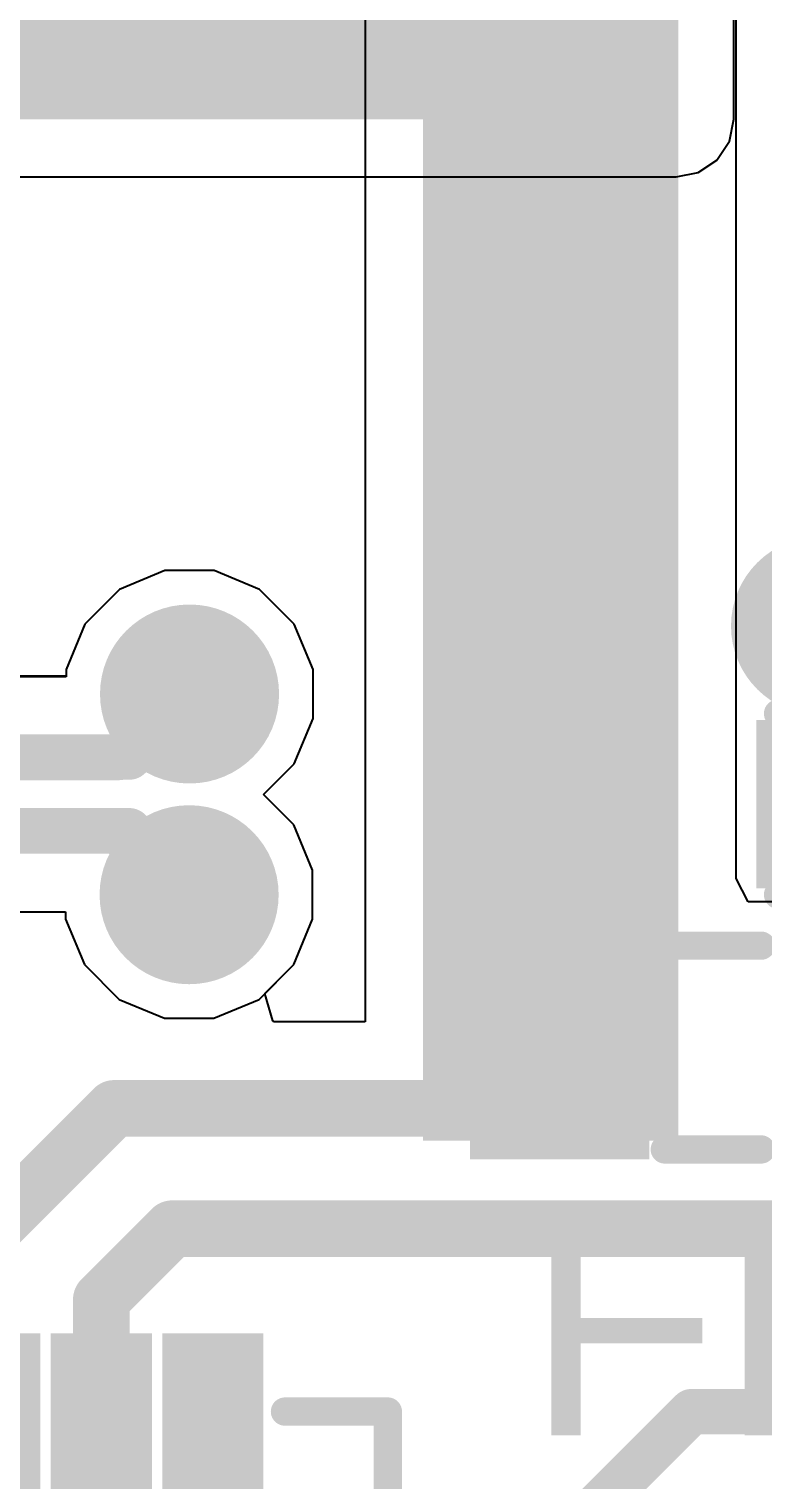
# Model space of a CAD drawing. Header units: millimetres. Extents: x 0 to 5423, y 0 to 5425.
# Drawn here: x 45.31 to 48.6, y 128.69 to 135.2 of the extents above; entities that cross this region are included whole.
import ezdxf

# ---------------------------------------------------------------- set-up
doc = ezdxf.new("R2010")
doc.units = ezdxf.units.MM
for name, color, linetype in [('BottomLayer', 5, 'Continuous'), ('BottomSolder', 6, 'Continuous'), ('TopLayer', 1, 'Continuous'), ('TopOverlay', 2, 'Continuous'), ('TopPaste', 8, 'Continuous'), ('TopSolder', 216, 'Continuous'), ('ViaHoleLayer', 16, 'Continuous')]:
    doc.layers.add(name, color=color, linetype=linetype)
doc.styles.add('Arial', font='', dxfattribs={"height": 0.2})
doc.styles.get('Arial').set_extended_font_data('Arial')

# ---------------------------------------------------------------- blocks, each defined once
blk = doc.blocks.new('____0402_21')
at = {"layer": 'TopLayer'}
for points in [[(-0.6985, -0.3175), (-0.6985, 0.3175), (-0.2413, 0.3175), (-0.2413, -0.3175)], [(0.2413, -0.3175), (0.2413, 0.3175), (0.6985, 0.3175), (0.6985, -0.3175)]]:
    blk.add_hatch(color=1, dxfattribs=at).paths.add_polyline_path(points)
at = {"layer": 'TopPaste'}
for points in [[(-0.6985, -0.3175), (-0.6985, 0.3175), (-0.2413, 0.3175), (-0.2413, -0.3175)], [(0.2413, -0.3175), (0.2413, 0.3175), (0.6985, 0.3175), (0.6985, -0.3175)]]:
    blk.add_hatch(color=8, dxfattribs=at).paths.add_polyline_path(points)
at = {"layer": 'TopSolder'}
for points in [[(-0.7585, -0.3775), (-0.7585, 0.3775), (-0.1813, 0.3775), (-0.1813, -0.3775)], [(0.1813, -0.3775), (0.1813, 0.3775), (0.7585, 0.3775), (0.7585, -0.3775)]]:
    blk.add_hatch(color=216, dxfattribs=at).paths.add_polyline_path(points)
at = {"layer": 'TopOverlay', "const_width": 0.127}
for points in [[(-0.7874, 0.4064), (-0.7874, -0.4064)], [(-0.2794, 0.4064), (-0.7874, 0.4064)], [(0.7874, 0.4064), (0.2794, 0.4064)], [(0.7874, 0.4064), (0.7874, -0.4064)], [(-0.2794, -0.4064), (-0.7874, -0.4064)], [(0.7874, -0.4064), (0.2794, -0.4064)]]:
    blk.add_lwpolyline(points, dxfattribs=at)
at = {"layer": 'TopOverlay', "const_width": 0.0635}
for points in [[(-0.8191, 0.4064, 1), (-0.7556, 0.4064, 1)], [(-0.8191, 0.4064, 1), (-0.7556, 0.4064, 1)], [(-0.3111, 0.4064, 1), (-0.2477, 0.4064, 1)], [(0.2477, 0.4064, 1), (0.3111, 0.4064, 1)], [(0.7556, 0.4064, 1), (0.8191, 0.4064, 1)], [(0.7556, 0.4064, 1), (0.8191, 0.4064, 1)], [(-0.8191, -0.4064, 1), (-0.7556, -0.4064, 1)], [(-0.8191, -0.4064, 1), (-0.7556, -0.4064, 1)], [(-0.3111, -0.4064, 1), (-0.2477, -0.4064, 1)], [(0.2477, -0.4064, 1), (0.3111, -0.4064, 1)], [(0.7556, -0.4064, 1), (0.8191, -0.4064, 1)], [(0.7556, -0.4064, 1), (0.8191, -0.4064, 1)]]:
    blk.add_lwpolyline(points, format="xyb", close=True, dxfattribs=at)
blk = doc.blocks.new('QFN_64_EP_9_9__132')
at = {"layer": 'TopLayer'}
for points in [[(3.125, 4.05), (3.125, 4.75), (3.375, 4.75), (3.375, 4.05)], [(3.625, 4.05), (3.625, 4.75), (3.875, 4.75), (3.875, 4.05)]]:
    blk.add_hatch(color=1, dxfattribs=at).paths.add_polyline_path(points)
at = {"layer": 'TopPaste'}
for points in [[(3.125, 4.05), (3.125, 4.75), (3.375, 4.75), (3.375, 4.05)], [(3.625, 4.05), (3.625, 4.75), (3.875, 4.75), (3.875, 4.05)]]:
    blk.add_hatch(color=8, dxfattribs=at).paths.add_polyline_path(points)
at = {"layer": 'TopSolder'}
for points in [[(2.5234, 3.9484), (2.5234, 4.8516), (2.9766, 4.8516), (2.9766, 3.9484)], [(3.0234, 3.9484), (3.0234, 4.8516), (3.4766, 4.8516), (3.4766, 3.9484)], [(3.5234, 3.9484), (3.5234, 4.8516), (3.9766, 4.8516), (3.9766, 3.9484)]]:
    blk.add_hatch(color=216, dxfattribs=at).paths.add_polyline_path(points)
at = {"layer": 'TopOverlay', "const_width": 0.127}
for points in [[(4.0736, 4.5), (4.535, 4.5)], [(4.535, 4.0386), (4.535, 4.5)]]:
    blk.add_lwpolyline(points, dxfattribs=at)
at = {"layer": 'TopOverlay', "const_width": 0.0635}
for points in [[(4.0419, 4.5, 1), (4.1054, 4.5, 1)], [(4.5033, 4.5, 1), (4.5668, 4.5, 1)], [(4.5033, 4.5, 1), (4.5668, 4.5, 1)]]:
    blk.add_lwpolyline(points, format="xyb", close=True, dxfattribs=at)
blk = doc.blocks.new('IND_0603__1608_M_______325')
at = {"layer": 'TopLayer'}
for points in [[(-1, 0.4), (-0.4, 0.4), (-0.4, -0.4), (-1, -0.4)], [(0.4, 0.4), (1, 0.4), (1, -0.4), (0.4, -0.4)]]:
    blk.add_hatch(color=1, dxfattribs=at).paths.add_polyline_path(points)
at = {"layer": 'TopPaste'}
for points in [[(-1, 0.4), (-0.4, 0.4), (-0.4, -0.4), (-1, -0.4)], [(0.4, 0.4), (1, 0.4), (1, -0.4), (0.4, -0.4)]]:
    blk.add_hatch(color=8, dxfattribs=at).paths.add_polyline_path(points)
at = {"layer": 'TopSolder'}
for points in [[(-1.1016, 0.5016), (-0.2984, 0.5016), (-0.2984, -0.5016), (-1.1016, -0.5016)], [(0.2984, 0.5016), (1.1016, 0.5016), (1.1016, -0.5016), (0.2984, -0.5016)]]:
    blk.add_hatch(color=216, dxfattribs=at).paths.add_polyline_path(points)
at = {"layer": 'TopOverlay', "const_width": 0.127}
for points in [[(0.2286, 0.4572), (-0.2032, 0.4572)], [(0.2286, -0.4572), (-0.2032, -0.4572)]]:
    blk.add_lwpolyline(points, dxfattribs=at)
at = {"layer": 'TopOverlay', "const_width": 0.0635}
for points in [[(-0.2349, 0.4572, 1), (-0.1714, 0.4572, 1)], [(0.1968, 0.4572, 1), (0.2604, 0.4572, 1)], [(-0.2349, -0.4572, 1), (-0.1714, -0.4572, 1)], [(0.1968, -0.4572, 1), (0.2604, -0.4572, 1)]]:
    blk.add_lwpolyline(points, format="xyb", close=True, dxfattribs=at)

msp = doc.modelspace()

# ---------------------------------------------------------------- hatches: boundary and pattern name
at = {"layer": 'BottomLayer'}
msp.add_hatch(color=5, dxfattribs=at).paths.add_polyline_path([(48.2092, 135.9408), (43.942, 135.9408), (43.942, 134.7978), (48.2092, 134.7978)])
h = msp.add_hatch(color=5, dxfattribs=at)
edge = h.paths.add_edge_path()
edge.add_arc((47.6377, 135.3639), 0.3, 0, 360)
h = msp.add_hatch(color=5, dxfattribs=at)
edge = h.paths.add_edge_path()
edge.add_arc((48.8569, 132.5239), 0.3, 0, 360)
h = msp.add_hatch(color=5, dxfattribs=at)
edge = h.paths.add_edge_path()
edge.add_arc((46.0268, 132.2187), 0.3, 0, 360)
h = msp.add_hatch(color=5, dxfattribs=at)
edge = h.paths.add_edge_path()
edge.add_arc((46.0248, 131.318), 0.3, 0, 360)
at = {"layer": 'BottomSolder'}
h = msp.add_hatch(color=6, dxfattribs=at)
edge = h.paths.add_edge_path()
edge.add_arc((47.6377, 135.3639), 0.4016, 0, 360)
h = msp.add_hatch(color=6, dxfattribs=at)
edge = h.paths.add_edge_path()
edge.add_arc((48.8569, 132.5239), 0.4016, 0, 360)
h = msp.add_hatch(color=6, dxfattribs=at)
edge = h.paths.add_edge_path()
edge.add_arc((46.0268, 132.2187), 0.4016, 0, 360)
h = msp.add_hatch(color=6, dxfattribs=at)
edge = h.paths.add_edge_path()
edge.add_arc((46.0248, 131.318), 0.4016, 0, 360)
at = {"layer": 'TopLayer'}
msp.add_hatch(color=1, dxfattribs=at).paths.add_polyline_path([(47.0738, 135.8586), (47.0738, 130.2144), (48.2197, 130.2144), (48.2197, 135.8586)])
h = msp.add_hatch(color=1, dxfattribs=at)
edge = h.paths.add_edge_path()
edge.add_arc((47.6377, 135.3639), 0.3, 0, 360)
h = msp.add_hatch(color=1, dxfattribs=at)
edge = h.paths.add_edge_path()
edge.add_arc((48.8569, 132.5239), 0.3, 0, 360)
h = msp.add_hatch(color=1, dxfattribs=at)
edge = h.paths.add_edge_path()
edge.add_arc((46.0268, 132.2187), 0.3, 0, 360)
h = msp.add_hatch(color=1, dxfattribs=at)
edge = h.paths.add_edge_path()
edge.add_arc((46.0248, 131.318), 0.3, 0, 360)
at = {"layer": 'TopSolder'}
h = msp.add_hatch(color=216, dxfattribs=at)
edge = h.paths.add_edge_path()
edge.add_arc((47.6377, 135.3639), 0.4016, 0, 360)
h = msp.add_hatch(color=216, dxfattribs=at)
edge = h.paths.add_edge_path()
edge.add_arc((48.8569, 132.5239), 0.4016, 0, 360)
h = msp.add_hatch(color=216, dxfattribs=at)
edge = h.paths.add_edge_path()
edge.add_arc((46.0268, 132.2187), 0.4016, 0, 360)
h = msp.add_hatch(color=216, dxfattribs=at)
edge = h.paths.add_edge_path()
edge.add_arc((46.0248, 131.318), 0.4016, 0, 360)
at = {"layer": 'ViaHoleLayer'}
h = msp.add_hatch(color=16, dxfattribs=at)
edge = h.paths.add_edge_path()
edge.add_arc((46.0268, 132.2187), 0.15, 0, 360)
h = msp.add_hatch(color=16, dxfattribs=at)
edge = h.paths.add_edge_path()
edge.add_arc((46.0248, 131.318), 0.15, 0, 360)

# ---------------------------------------------------------------- linework, layer by layer
at = {"layer": 'BottomLayer'}
for p, q in [((48.4682, 134.7978), (48.4682, 135.9408)), ((48.4485, 134.6987), (48.4682, 134.7978)), ((48.3923, 134.6147), (48.4485, 134.6987)), ((48.3083, 134.5585), (48.3923, 134.6147)), ((45.1435, 134.5388), (48.2092, 134.5388)), ((48.2092, 134.5388), (48.3083, 134.5585)), ((45.9166, 132.7727), (45.713, 132.6883)), ((46.137, 132.7727), (45.9166, 132.7727)), ((46.3407, 132.6883), (46.137, 132.7727)), ((45.713, 132.6883), (45.5572, 132.5325)), ((46.4965, 132.5325), (46.3407, 132.6883)), ((45.5572, 132.5325), (45.4728, 132.3289)), ((46.5808, 132.3289), (46.4965, 132.5325)), ((45.4728, 132.3289), (45.4728, 132.296)), ((46.5808, 132.1085), (46.5808, 132.3289)), ((45.4728, 132.296), (41.2533, 132.296)), ((46.4965, 131.9049), (46.5808, 132.1085)), ((46.359, 131.7673), (46.4965, 131.9049)), ((46.4945, 131.6318), (46.359, 131.7673)), ((46.5788, 131.4282), (46.4945, 131.6318)), ((46.5788, 131.2078), (46.5788, 131.4282)), ((42.0318, 131.2407), (45.4708, 131.2407)), ((45.4708, 131.2407), (45.4708, 131.2078)), ((45.4708, 131.2078), (45.5552, 131.0042)), ((46.4945, 131.0042), (46.5788, 131.2078)), ((45.5552, 131.0042), (45.711, 130.8484)), ((46.3386, 130.8484), (46.4945, 131.0042)), ((45.711, 130.8484), (45.9146, 130.764)), ((46.135, 130.764), (46.3386, 130.8484)), ((45.9146, 130.764), (46.135, 130.764))]:
    msp.add_line(p, q, dxfattribs=at)
at = {"layer": 'BottomLayer', "const_width": 0.2032}
for points in [[(45.7094, 131.9334), (45.9946, 132.2187)], [(45.9946, 132.2187), (46.0268, 132.2187)], [(34.5382, 131.9334), (45.7094, 131.9334)], [(34.4014, 131.6032), (45.7074, 131.6032)], [(45.7074, 131.6032), (45.9926, 131.318)], [(45.9926, 131.318), (46.0248, 131.318)]]:
    msp.add_lwpolyline(points, dxfattribs=at)
at = {"layer": 'BottomLayer', "const_width": 0.1016}
for points in [[(45.9438, 132.2187, 1), (46.0454, 132.2187, 1)], [(45.9438, 132.2187, 1), (46.0454, 132.2187, 1)], [(45.976, 132.2187, 1), (46.0776, 132.2187, 1)], [(45.6586, 131.9334, 1), (45.7602, 131.9334, 1)], [(45.6586, 131.9334, 1), (45.7602, 131.9334, 1)], [(45.6566, 131.6032, 1), (45.7582, 131.6032, 1)], [(45.6566, 131.6032, 1), (45.7582, 131.6032, 1)], [(45.9418, 131.318, 1), (46.0434, 131.318, 1)], [(45.9418, 131.318, 1), (46.0434, 131.318, 1)], [(45.974, 131.318, 1), (46.0756, 131.318, 1)]]:
    msp.add_lwpolyline(points, format="xyb", close=True, dxfattribs=at)
at = {"layer": 'TopLayer'}
for p, q in [((46.8149, 135.8586), (46.8149, 130.7477)), ((48.4786, 131.3907), (48.4786, 135.8586)), ((45.9166, 132.7727), (45.713, 132.6883)), ((46.137, 132.7727), (45.9166, 132.7727)), ((46.3407, 132.6883), (46.137, 132.7727)), ((45.713, 132.6883), (45.5572, 132.5325)), ((46.4965, 132.5325), (46.3407, 132.6883)), ((45.5572, 132.5325), (45.4728, 132.3289)), ((46.5808, 132.3289), (46.4965, 132.5325)), ((45.4728, 132.3289), (45.4728, 132.2981)), ((46.5808, 132.1085), (46.5808, 132.3289)), ((45.4728, 132.2981), (44.8023, 132.2981)), ((46.4965, 131.9049), (46.5808, 132.1085)), ((46.359, 131.7673), (46.4965, 131.9049)), ((46.4945, 131.6318), (46.359, 131.7673)), ((46.5788, 131.4282), (46.4945, 131.6318)), ((46.5788, 131.2078), (46.5788, 131.4282)), ((48.533, 131.2862), (48.4786, 131.3907)), ((49.641, 131.2862), (48.533, 131.2862)), ((46.4945, 131.0042), (46.5788, 131.2078)), ((46.3649, 130.8747), (46.4945, 131.0042)), ((46.4008, 130.7525), (46.3649, 130.8747)), ((46.4039, 130.7477), (46.4008, 130.7525)), ((46.8149, 130.7477), (46.4039, 130.7477))]:
    msp.add_line(p, q, dxfattribs=at)
for points, const_width in [([(45.7562, 131.9355), (46.0268, 132.2061)], 0.2032), ([(46.0268, 132.2061), (46.0268, 132.2187)], 0.2032), ([(44.8023, 131.9355), (45.7562, 131.9355)], 0.2032), ([(44.9391, 131.6053), (45.7562, 131.6053)], 0.2032), ([(45.7562, 131.6053), (46.0248, 131.3367)], 0.2032), ([(46.0248, 131.318), (46.0248, 131.3367)], 0.2032), ([(47.5346, 130.5322), (47.5346, 130.6322)], 0.254), ([(47.3616, 130.3592), (47.5346, 130.5322)], 0.254), ([(45.1312, 129.802), (45.6884, 130.3592)], 0.254), ([(45.6884, 130.3592), (47.1346, 130.3592)], 0.254), ([(47.2616, 130.3592), (47.3616, 130.3592)], 0.254), ([(45.6312, 129.502), (45.9486, 129.8194)], 0.254), ([(45.9486, 129.8194), (51.2318, 129.8194)], 0.254), ([(45.6312, 128.8987), (45.6312, 129.502)], 0.254), ([(47.5291, 128.2487), (48.2791, 128.9987)], 0.2032), ([(48.2791, 128.9987), (50.5206, 128.9987)], 0.2032)]:
    msp.add_lwpolyline(points, dxfattribs=dict(at, const_width=const_width))
for points, const_width in [([(45.976, 132.2187, 1), (46.0776, 132.2187, 1)], 0.1016), ([(45.976, 132.2061, 1), (46.0776, 132.2061, 1)], 0.1016), ([(45.976, 132.2061, 1), (46.0776, 132.2061, 1)], 0.1016), ([(45.7054, 131.9355, 1), (45.807, 131.9355, 1)], 0.1016), ([(45.7054, 131.9355, 1), (45.807, 131.9355, 1)], 0.1016), ([(45.7054, 131.6053, 1), (45.807, 131.6053, 1)], 0.1016), ([(45.7054, 131.6053, 1), (45.807, 131.6053, 1)], 0.1016), ([(45.974, 131.3367, 1), (46.0756, 131.3367, 1)], 0.1016), ([(45.974, 131.3367, 1), (46.0756, 131.3367, 1)], 0.1016), ([(45.974, 131.318, 1), (46.0756, 131.318, 1)], 0.1016), ([(47.4711, 130.6322, 1), (47.5981, 130.6322, 1)], 0.127), ([(47.4711, 130.5322, 1), (47.5981, 130.5322, 1)], 0.127), ([(47.4711, 130.5322, 1), (47.5981, 130.5322, 1)], 0.127), ([(45.6249, 130.3592, 1), (45.7519, 130.3592, 1)], 0.127), ([(45.6249, 130.3592, 1), (45.7519, 130.3592, 1)], 0.127), ([(47.0711, 130.3592, 1), (47.1981, 130.3592, 1)], 0.127), ([(47.1981, 130.3592, 1), (47.3251, 130.3592, 1)], 0.127), ([(47.2981, 130.3592, 1), (47.4251, 130.3592, 1)], 0.127), ([(47.2981, 130.3592, 1), (47.4251, 130.3592, 1)], 0.127), ([(45.8851, 129.8194, 1), (46.0121, 129.8194, 1)], 0.127), ([(45.8851, 129.8194, 1), (46.0121, 129.8194, 1)], 0.127), ([(45.5677, 129.502, 1), (45.6947, 129.502, 1)], 0.127), ([(45.5677, 129.502, 1), (45.6947, 129.502, 1)], 0.127), ([(48.2283, 128.9987, 1), (48.3299, 128.9987, 1)], 0.1016), ([(48.2283, 128.9987, 1), (48.3299, 128.9987, 1)], 0.1016), ([(45.5677, 128.8987, 1), (45.6947, 128.8987, 1)], 0.127)]:
    msp.add_lwpolyline(points, format="xyb", close=True, dxfattribs=dict(at, const_width=const_width))

# ---------------------------------------------------------------- block references
at = {"rotation": 180}
for name, p in [('____0402_21', (48.387, 131.7244)), ('IND_0603__1608_M_______325', (48.387, 130.6322))]:
    msp.add_blockref(name, p, dxfattribs=at)
msp.add_blockref('QFN_64_EP_9_9__132', (42.3812, 124.4987))

# ---------------------------------------------------------------- texts
at = {"layer": 'TopOverlay', "style": 'Arial'}
msp.add_text('FB2', height=1.016, dxfattribs=at).set_placement((47.5326, 128.8926))

doc.saveas('drawing.dxf')
